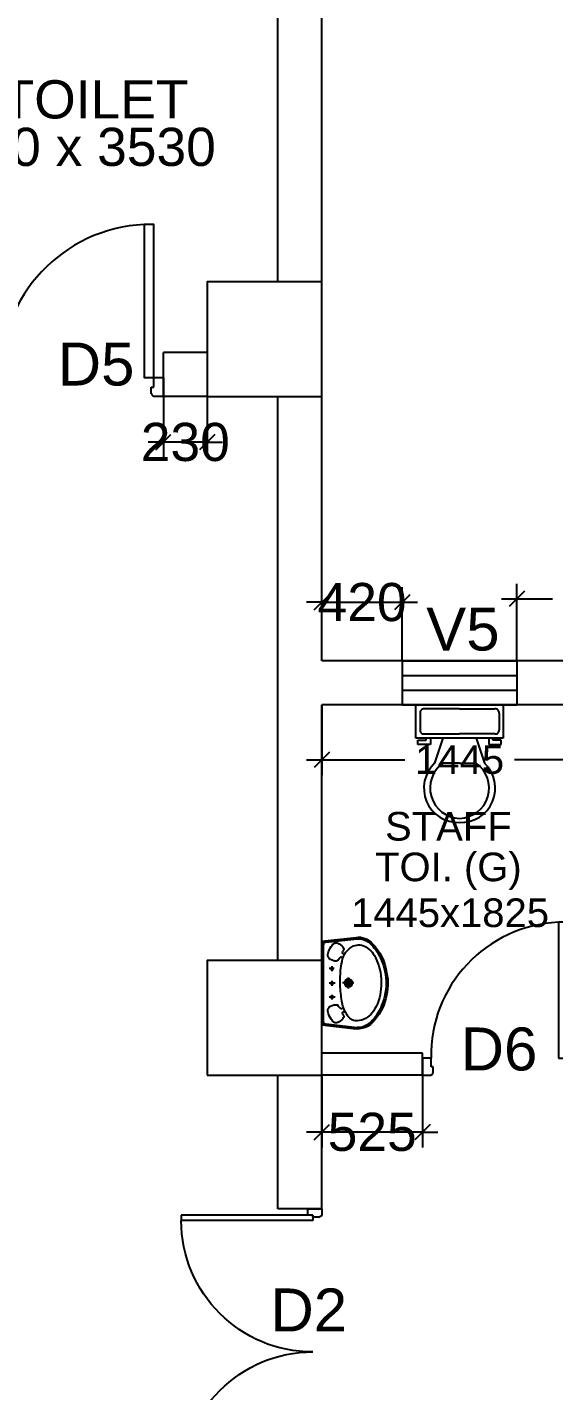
# Model space of a CAD drawing. Extents: x 7620542 to 7843793, y -6476226 to -6093835.
# Drawn here: x 7646996 to 7649753, y -6428612 to -6421470 of the extents above; entities that cross this region are included whole.
import ezdxf
from ezdxf.enums import TextEntityAlignment as Align

# ---------------------------------------------------------------- set-up
doc = ezdxf.new("R2010")
doc.units = 0
doc.header["$LTSCALE"] = 600
doc.header["$MEASUREMENT"] = 0
doc.header["$PDMODE"] = 35
doc.linetypes.add('DASHED', pattern=[0.75, 0.5, -0.25])
doc.layers.get('0').update_dxf_attribs({"linetype": 'CONTINUOUS'})
doc.layers.get('Defpoints').update_dxf_attribs({"linetype": 'CONTINUOUS'})
for name, color, linetype in [('DOOR', 32, 'CONTINUOUS'), ('joinery', 7, 'CONTINUOUS'), ('LA-column', 3, 'CONTINUOUS'), ('Room Dim', 1, 'CONTINUOUS'), ('TEXT', 6, 'CONTINUOUS'), ('Toi-Euip', 8, 'CONTINUOUS'), ('toi-fix', 46, 'CONTINUOUS'), ('Walls', 7, 'CONTINUOUS'), ('WIN', 151, 'CONTINUOUS'), ('Working Dim', 5, 'CONTINUOUS')]:
    doc.layers.add(name, color=color, linetype=linetype)
doc.styles.add('ari', font='arial.ttf')
doc.styles.add('ARIAL', font='arial.ttf')
doc.dimstyles.new('int. dim', dxfattribs={"dimtxt": 450, "dimasz": 80, "dimexe": 80, "dimexo": 0, "dimgap": 70, "dimtad": 0, "dimdec": 0, "dimzin": 12, "dimdsep": 46, "dimtxsty": 'ari', "dimblk": 'OBLIQUE', "dimcen": 2, "dimdle": 80, "dimclrd": 256, "dimclre": 256, "dimclrt": 6, "dimadec": 0, "dimazin": 0, "dimtfac": 1, "dimtdec": 0, "dimtix": 1, "dimtmove": 2, "dimatfit": 3, "dimfxl": 1, "dimtolj": 1, "dimtzin": 0, "dimlwd": -1, "dimlwe": -1, "dimarcsym": 0})

# ---------------------------------------------------------------- blocks, each defined once
blk = doc.blocks.new('Z$W@#1275')
at = {"layer": 'DOOR'}
for p, q in [((73.1, 1500), (0, 1500)), ((0, 1500), (0, 1467.1)), ((73.1, 1467.1), (73.1, 1500)), ((0, 1467.1), (1.8, 1467.1)), ((11, 1456.1), (11, 1458)), ((11, 1456.1), (47.5, 1456.1)), ((47.5, 1467.1), (736.4, 1467.1)), ((47.5, 1467.1), (47.5, 1438.9)), ((47.5, 1456.1), (47.5, 1467.1)), ((47.5, 1467.1), (73.1, 1467.1)), ((47.5, 1438.9), (736.4, 1438.9)), ((736.4, 1467.1), (736.4, 1438.9)), ((0, 32.9), (1.8, 32.9)), ((0, 0), (0, 32.9)), ((73.1, 0), (0, 0)), ((11, 43.8), (11, 42)), ((11, 43.8), (47.5, 43.8)), ((47.5, 61.1), (736.4, 61.1)), ((47.5, 32.9), (47.5, 61.1)), ((47.5, 43.8), (47.5, 32.9)), ((47.5, 32.9), (736.4, 32.9)), ((47.5, 32.9), (73.1, 32.9)), ((73.1, 32.9), (73.1, 0)), ((736.4, 32.9), (736.4, 61.1))]:
    blk.add_line(p, q, dxfattribs=at)
for centre, start, end in [((11, 1467.1), 180, 270), ((11, 32.9), 90, 180)]:
    blk.add_arc(centre, 9.13, start, end, dxfattribs=at)
at = {"layer": 'DOOR', "color": 145}
for centre, start, end in [((47.5, 1438.9), 270, 0), ((47.5, 61.1), 0, 90)]:
    blk.add_arc(centre, 688.9, start, end, dxfattribs=at)
blk = doc.blocks.new('Z$W@#1841')
at = {"layer": 'DOOR'}
for p, q in [((-267.6, -167.4), (-317.3, -167.4)), ((-317.3, -167.4), (-317.3, -267.4)), ((-267.6, -217.9), (-267.6, -167.4)), ((533, -217.9), (533, -167.4)), ((533, -167.4), (582.7, -167.4)), ((582.7, -167.4), (582.7, -267.4)), ((-317.3, -267.4), (-267.6, -267.4)), ((-254.1, -217.9), (-267.6, -217.9)), ((-267.6, -267.4), (-267.6, -265.2)), ((-254.1, -253.9), (-256.3, -253.9)), ((-254.1, -253.9), (-254.1, -217.9)), ((519.5, -253.9), (519.5, -217.9)), ((519.5, -217.9), (533, -217.9)), ((519.5, -253.9), (521.7, -253.9)), ((533, -267.4), (533, -265.2)), ((582.7, -267.4), (533, -267.4))]:
    blk.add_line(p, q, dxfattribs=at)
blk.add_lwpolyline([(482.5, 633.2), (482.5, -167.4), (533, -167.4), (533, 633.2)], close=True, dxfattribs=at)
at = {"layer": 'DOOR', "color": 145}
blk.add_arc((518.4, -152.1), 786.1, 92.61772, 181.11293, dxfattribs=at)
at = {"layer": 'DOOR'}
for centre, start, end in [((-267.6, -253.9), 270, 0), ((533, -253.9), 180, 270)]:
    blk.add_arc(centre, 11.2, start, end, dxfattribs=at)
blk = doc.blocks.new('A$C782D609A')
at = {"layer": 'WIN', "linetype": 'Continuous'}
for p, q in [((-300, 230), (300, 230)), ((-300, 230), (-300, 0)), ((300, 230), (300, 0)), ((-300, 0), (300, 0))]:
    blk.add_line(p, q, dxfattribs=at)
at = {"layer": 'WIN', "linetype": 'DASHED', "ltscale": 300}
for p, q in [((-300, 153.3), (300, 153.3)), ((-300, 76.7), (300, 76.7))]:
    blk.add_line(p, q, dxfattribs=at)
blk = doc.blocks.new('1000')
at = {"layer": 'DOOR'}
for p, q in [((0, -100), (0, 0)), ((0, 0), (49.7, 0)), ((49.7, 0), (49.7, -2.2)), ((63.2, -49.5), (49.7, -49.5)), ((49.7, -49.5), (49.7, -100)), ((63.2, -13.5), (61, -13.5)), ((63.2, -13.5), (63.2, -49.5)), ((836.8, -13.5), (836.8, -49.5)), ((836.8, -13.5), (839, -13.5)), ((836.8, -49.5), (850.3, -49.5)), ((850.3, 0), (850.3, -2.2)), ((900, 0), (850.3, 0)), ((850.3, -49.5), (850.3, -100)), ((900, -100), (900, 0)), ((49.7, -100), (0, -100)), ((49.7, -100), (49.7, -900.6)), ((100.2, -100), (49.7, -100)), ((100.2, -900.6), (100.2, -100)), ((850.3, -100), (900, -100)), ((49.7, -900.6), (100.2, -900.6))]:
    blk.add_line(p, q, dxfattribs=at)
for centre, major_axis, start_param, end_param in [((49.7, -13.5), (-7.95, 7.95), 3.926991, 5.497787), ((850.3, -13.5), (7.95, 7.95), 0.785398, 2.356194)]:
    blk.add_ellipse(centre, major_axis=major_axis, ratio=1, start_param=start_param, end_param=end_param, dxfattribs=at)
at = {"layer": 'DOOR', "color": 145}
blk.add_ellipse((64.3, -115.3), major_axis=(-519.7, 589.8), ratio=1, start_param=2.464943, end_param=4.009476, dxfattribs=at)
blk = doc.blocks.new('_Oblique')
at = {"color": 0, "linetype": 'ByBlock', "lineweight": -2}
blk.add_line((-0.5, -0.5), (0.5, 0.5), dxfattribs=at)
blk = doc.blocks.new('*D742')
at = {"layer": 'Defpoints', "color": 0, "transparency": 16777216}
for p in [(7648539.1, -6425018.9, 5.1), (7649981.5, -6425018.9, 5.1), (7648539.1, -6425307)]:
    blk.add_point(p, dxfattribs=at)
at = {"layer": 'Working Dim', "transparency": 16777216}
for p, q in [((7648539.1, -6425018.9), (7648539.1, -6425387)), ((7649981.5, -6425018.9), (7649981.5, -6425387)), ((7648459.1, -6425307), (7648972.8, -6425307)), ((7650061.5, -6425307), (7649547.8, -6425307))]:
    blk.add_line(p, q, dxfattribs=at)
at = {"layer": 'Working Dim', "transparency": 16777216, "xscale": 80, "yscale": 80, "zscale": 80, "rotation": 180}
blk.add_blockref('_Oblique', (7648539.1, -6425307), dxfattribs=at)
at = {"layer": 'Working Dim', "transparency": 16777216, "xscale": 80, "yscale": 80, "zscale": 80}
blk.add_blockref('_Oblique', (7649981.5, -6425307), dxfattribs=at)
at = {"layer": 'Working Dim', "color": 6, "transparency": 16777216, "insert": (7649260.3, -6425307), "char_height": 150, "attachment_point": 5, "style": 'ari'}
blk.add_mtext('\\A1;1445', dxfattribs=at)
blk = doc.blocks.new('*D231')
at = {"layer": 'Defpoints', "color": 0, "transparency": 16777216}
for p in [(7648539.1, -6426958.7, 5.1), (7649066.5, -6426958.7, 5.1), (7648539.1, -6427257.1)]:
    blk.add_point(p, dxfattribs=at)
at = {"layer": 'Working Dim', "transparency": 16777216}
for p, q in [((7648539.1, -6426958.7), (7648539.1, -6427337.1)), ((7649066.5, -6426958.7), (7649066.5, -6427337.1)), ((7648539.1, -6427257.1), (7648459.1, -6427257.1)), ((7649066.5, -6427257.1), (7648539.1, -6427257.1)), ((7649066.5, -6427257.1), (7649146.5, -6427257.1))]:
    blk.add_line(p, q, dxfattribs=at)
at = {"layer": 'Working Dim', "transparency": 16777216, "xscale": 80, "yscale": 80, "zscale": 80}
blk.add_blockref('_Oblique', (7648539.1, -6427257.1), dxfattribs=at)
at = {"layer": 'Working Dim', "transparency": 16777216, "xscale": 80, "yscale": 80, "zscale": 80, "rotation": 180}
blk.add_blockref('_Oblique', (7649066.5, -6427257.1), dxfattribs=at)
at = {"layer": 'Working Dim', "color": 6, "transparency": 16777216, "insert": (7648802.8, -6427257.1), "char_height": 200, "attachment_point": 5, "style": 'ari'}
blk.add_mtext('\\A1;525', dxfattribs=at)
blk = doc.blocks.new('*D1031')
at = {"layer": 'Defpoints', "color": 0, "transparency": 16777216}
for p in [(7647709, -6423403.8), (7647939, -6423403.8), (7647709, -6423643.4)]:
    blk.add_point(p, dxfattribs=at)
at = {"layer": 'Working Dim', "transparency": 16777216}
for p, q in [((7647709, -6423403.8), (7647709, -6423723.4)), ((7647939, -6423403.8), (7647939, -6423723.4)), ((7647709, -6423643.4), (7647629, -6423643.4)), ((7647939, -6423643.4), (7647709, -6423643.4)), ((7647939, -6423643.4), (7648019, -6423643.4))]:
    blk.add_line(p, q, dxfattribs=at)
at = {"layer": 'Working Dim', "transparency": 16777216, "xscale": 80, "yscale": 80, "zscale": 80}
blk.add_blockref('_Oblique', (7647709, -6423643.4), dxfattribs=at)
at = {"layer": 'Working Dim', "transparency": 16777216, "xscale": 80, "yscale": 80, "zscale": 80, "rotation": 180}
blk.add_blockref('_Oblique', (7647939, -6423643.4), dxfattribs=at)
at = {"layer": 'Working Dim', "color": 6, "transparency": 16777216, "insert": (7647824, -6423643.4), "char_height": 200, "attachment_point": 5, "style": 'ari'}
blk.add_mtext('\\A1;230', dxfattribs=at)
blk = doc.blocks.new('*D1033')
at = {"layer": 'Defpoints', "color": 0, "transparency": 16777216}
for p in [(7648960.3, -6424482.1), (7648539.1, -6424788.7), (7648960.3, -6424788.9)]:
    blk.add_point(p, dxfattribs=at)
at = {"layer": 'Working Dim', "transparency": 16777216}
for p, q in [((7648539.1, -6424788.7), (7648539.1, -6424402.1)), ((7648960.3, -6424788.9), (7648960.3, -6424402.1)), ((7648539.1, -6424482.1), (7648459.1, -6424482.1)), ((7648539.1, -6424482.1), (7648960.3, -6424482.1)), ((7648960.3, -6424482.1), (7649040.3, -6424482.1))]:
    blk.add_line(p, q, dxfattribs=at)
at = {"layer": 'Working Dim', "transparency": 16777216, "xscale": 80, "yscale": 80, "zscale": 80}
blk.add_blockref('_Oblique', (7648539.1, -6424482.1), dxfattribs=at)
at = {"layer": 'Working Dim', "transparency": 16777216, "xscale": 80, "yscale": 80, "zscale": 80, "rotation": 180}
blk.add_blockref('_Oblique', (7648960.3, -6424482.1), dxfattribs=at)
at = {"layer": 'Working Dim', "color": 6, "transparency": 16777216, "insert": (7648749.7, -6424482.1), "char_height": 200, "attachment_point": 5, "style": 'ari'}
blk.add_mtext('\\A1;420', dxfattribs=at)
blk = doc.blocks.new('*D1035')
at = {"layer": 'Defpoints', "color": 0, "transparency": 16777216}
for p in [(7650517.8, -6424464.5), (7649560.3, -6424788.9), (7650517.8, -6424788.9)]:
    blk.add_point(p, dxfattribs=at)
at = {"layer": 'Working Dim', "transparency": 16777216}
for p, q in [((7649560.3, -6424788.9), (7649560.3, -6424384.5)), ((7650517.8, -6424788.9), (7650517.8, -6424384.5)), ((7649480.3, -6424464.5), (7649747.4, -6424464.5)), ((7650597.8, -6424464.5), (7650330.8, -6424464.5))]:
    blk.add_line(p, q, dxfattribs=at)
at = {"layer": 'Working Dim', "transparency": 16777216, "xscale": 80, "yscale": 80, "zscale": 80, "rotation": 180}
blk.add_blockref('_Oblique', (7649560.3, -6424464.5), dxfattribs=at)
at = {"layer": 'Working Dim', "transparency": 16777216, "xscale": 80, "yscale": 80, "zscale": 80}
blk.add_blockref('_Oblique', (7650517.8, -6424464.5), dxfattribs=at)
at = {"layer": 'Working Dim', "color": 6, "transparency": 16777216, "insert": (7650039.1, -6424464.5), "char_height": 200, "attachment_point": 5, "style": 'ari'}
blk.add_mtext('\\A1;955', dxfattribs=at)
blk = doc.blocks.new('A$C70ED7303')
at = {"layer": 'toi-fix', "color": 8}
for p, q in [((0, 0), (229, 0)), ((229, 0), (229, -174.4)), ((-229, 0), (0, 0)), ((-229, -174.4), (-229, 0)), ((-207.2, -43.6), (-207.2, -130.8)), ((0, -21.8), (-185.4, -21.8)), ((0, -21.8), (185.4, -21.8)), ((207.2, -43.6), (207.2, -130.8)), ((229, -174.4), (-229, -174.4)), ((-218.1, -207.2), (-218.1, -185.4)), ((-218.1, -185.4), (-174.4, -185.4)), ((-152.6, -207.2), (-218.1, -207.2)), ((-185.4, -152.6), (0, -152.6)), ((-174.4, -185.4), (-174.4, -174.4)), ((-152.6, -174.4), (-152.6, -207.2)), ((-87.2, -174.4), (-130.8, -305.3)), ((185.4, -152.6), (0, -152.6)), ((87.2, -174.4), (130.8, -305.3)), ((152.6, -174.4), (152.6, -207.2)), ((152.6, -207.2), (218.1, -207.2)), ((174.4, -185.4), (174.4, -174.4)), ((218.1, -185.4), (174.4, -185.4)), ((218.1, -207.2), (218.1, -185.4)), ((0, -305.3), (-87.2, -305.3)), ((0, -305.3), (87.2, -305.3))]:
    blk.add_line(p, q, dxfattribs=at)
for centre, major_axis, start_param, end_param in [((-188.1, -40.9), (13.6, -13.6), 2.214297, 4.068888), ((188.1, -40.9), (13.6, -13.6), 0.643501, 2.498091), ((-188.1, -133.6), (-13.6, -13.6), 5.35589, 7.21048), ((188.1, -133.6), (-13.6, -13.6), 0.643501, 2.498091), ((-6.6, -436.2), (-127.6, -127.6), 4.686239, 7.105146), ((4.7, -435.5), (-112.7, -112.7), 4.541602, 7.039318), ((6.6, -436.2), (55.8, -171.6), -0.351019, 2.067888), ((-4.7, -435.5), (-112.7, -112.7), 0.814663, 3.31238)]:
    blk.add_ellipse(centre, major_axis=major_axis, ratio=1, start_param=start_param, end_param=end_param, dxfattribs=at)
blk = doc.blocks.new('A$C4D064DB7')
at = {"layer": 'Toi-Euip', "color": 8}
for p, q in [((-219.3, -1), (-239.3, 178)), ((-212.3, 5.4), (-232.3, 184.5)), ((0.9, 167), (0.9, 107.5)), ((212.2, 4.9), (232.3, 184.5)), ((219.2, -1), (239.3, 178)), ((-28.5, 137.9), (30, 137.9)), ((-204.6, 8.3), (200.4, 8.3)), ((-61.3, 51.7), (-86.8, 51.7)), ((-73.1, 68.7), (-73.1, 37.2)), ((11.1, 51.7), (-14.3, 51.7)), ((-0.6, 68.7), (-0.6, 37.2)), ((87.9, 51.7), (62.5, 51.7)), ((76.2, 63.6), (76.2, 37.2)), ((-219.3, -1), (219.2, -1))]:
    blk.add_line(p, q, dxfattribs=at)
for centre, radius in [((0.9, 137.9), 20.9), ((0.9, 137.9), 15), ((0.9, 137.9), 10.5), ((-73.1, 51.7), 6.23), ((-0.6, 51.7), 6.23), ((76.2, 51.7), 6.23)]:
    blk.add_circle(centre, radius, dxfattribs=at)
for centre, radius, start, end in [((-15, 63.3), 278.1, 103.68007, 133.11994), ((-52.1, 129.5), 194.1, 106.98939, 130.68541), ((-12.7, 69.4), 239.9, 90.51874, 121.0564), ((0.4, 42.8), 293.4, 66.19508, 111.84971), ((-3.7, 79.1), 265.8, 77.13905, 106.85156), ((4.5, 21.6), 288.4, 65.41071, 93.84539), ((11, 56.9), 284.8, 46.38455, 81.02297), ((17.4, 64.4), 266.9, 46.21733, 67.66735), ((-135.9, 190.3), 102.7, 132.34, 168.55208), ((-156.9, 191.3), 75.7, 146.79114, 185.14021), ((-115.7, 175.3), 119.3, 121.84149, 151.21457), ((-79.5, 166.9), 122.1, 117.7975, 160.69461), ((74.5, 158), 135.4, 31.86033, 68.31323), ((131.4, 192.6), 68.8, 336.77794, 32.40806), ((140.9, 188.9), 91.5, 357.2238, 48.08952), ((143.8, 190.8), 96.4, 352.39424, 48.61688), ((-159.3, 187.8), 80.7, 163.23918, 186.99591), ((-105.8, 184.4), 91.8, 165.58544, 192.65463), ((-124.3, 195.5), 77.6, 203.69295, 246.38132), ((98.1, 210.4), 106.4, 278.02022, 335.02213), ((-188.7, 72.6), 20.1, 152.49081, 243.19095), ((-154.2, 64.6), 55.1, 124.96691, 161.64959), ((-174.7, 96.4), 17.3, 50.46419, 129.5358), ((-157.9, 115.7), 8.33, 226.04031, 306.10739), ((-73.6, 263.8), 161.7, 239.59023, 265.97193), ((-156.5, 116.7), 8.45, 294.51045, 30.32874), ((-126.4, 102.5), 8.28, 83.15264, 217.30389), ((-110.1, 109.7), 26, 208.27151, 253.61398), ((-144.2, 69.4), 30.9, 343.96544, 29.92088), ((33.5, 869.5), 776.1, 261.22276, 267.52001), ((-3.1, 803.8), 709.6, 270.24313, 275.54823), ((44.3, 384), 287.3, 274.2321, 283.82674), ((146.2, 69.4), 30.9, 150.07912, 196.03456), ((112.1, 109.7), 26, 286.38602, 331.72849), ((129.6, 102.2), 7.16, 318.29837, 78.68026), ((157.9, 115.9), 7.49, 165.15228, 247.93068), ((159.9, 115.7), 8.33, 233.89261, 313.95969), ((176.7, 96.4), 17.3, 50.4642, 129.53581), ((156.2, 64.6), 55.1, 18.35041, 55.03309), ((190.7, 72.6), 20.1, 296.80905, 27.50919), ((-200, -15.1), 23.9, 101.14513, 143.7785), ((-120.2, 149.2), 122.2, 230.59825, 250.41359), ((-145.6, 63.1), 33, 241.91921, 291.35614), ((-161, 71.5), 47.7, 305.0585, 347.19296), ((163, 71.5), 47.7, 192.80704, 234.9415), ((147.6, 63.1), 33, 248.64386, 298.08079), ((122.2, 149.2), 122.2, 289.58641, 309.40175), ((199.8, -16.6), 24.9, 38.74871, 88.57964)]:
    blk.add_arc(centre, radius, start, end, dxfattribs=at)

msp = doc.modelspace()

# ---------------------------------------------------------------- linework, layer by layer
at = {"layer": 'LA-column', "color": 2, "elevation": -14.83, "flags": 128}
for points in [[(7647939.003, -6423403.752), (7648539.003, -6423403.752), (7648539.003, -6422803.752), (7647939.003, -6422803.752)], [(7647939.003, -6426958.752), (7648539.003, -6426958.752), (7648539.003, -6426358.752), (7647939.003, -6426358.752)]]:
    msp.add_lwpolyline(points, close=True, dxfattribs=at)
at = {"layer": 'Walls', "linetype": 'Continuous'}
for p, q in [((7648309.139, -6422803.752, -14.83), (7648309.139, -6419643.761, -14.83)), ((7648539.139, -6422803.752, -14.83), (7648539.139, -6419643.778, -14.83)), ((7647939.003, -6423173.761, -14.83), (7647709.003, -6423173.761, -14.83)), ((7647709.003, -6423403.761, -14.83), (7647709.003, -6423173.761, -14.83)), ((7647939.003, -6423403.761, -14.83), (7647709.003, -6423403.761, -14.83)), ((7648309.139, -6426358.734, -14.83), (7648309.139, -6423403.761, -14.83)), ((7648539.139, -6424788.707, -14.83), (7648539.139, -6423403.752, -14.83)), ((7651539.054, -6424788.707, -14.83), (7648539.051, -6424788.707, -14.83)), ((7649981.55, -6425018.86, -14.83), (7648539.051, -6425018.86, -14.83)), ((7648539.139, -6426358.734, -14.83), (7648539.139, -6425018.86, -14.83)), ((7649066.545, -6426843.734, -14.83), (7648539.051, -6426843.734, -14.83)), ((7649066.545, -6426958.734, -14.83), (7649066.545, -6426843.734, -14.83)), ((7648309.14, -6427658.842, -14.83), (7648309.141, -6426958.936, -14.83)), ((7649066.545, -6426958.734, -14.83), (7648539.051, -6426958.734, -14.83)), ((7648539.14, -6427658.842, -14.83), (7648539.141, -6426958.734, -14.83)), ((7648539.14, -6427658.842, -14.83), (7648309.139, -6427658.842, -14.83))]:
    msp.add_line(p, q, dxfattribs=at)
at = {"layer": 'Walls'}
msp.add_line((7648539.139, -6424788.761, -14.83), (7648539.139, -6419643.778, -14.83), dxfattribs=at)

# ---------------------------------------------------------------- block references
at = {"layer": 'DOOR', "linetype": 'Continuous'}
msp.add_blockref('Z$W@#1841', (7647126.288, -6423136.353, -14.83), dxfattribs=at)
at = {"layer": 'DOOR', "linetype": 'Continuous', "xscale": 0.8888888880610687, "yscale": 0.8888888880610687, "zscale": 0.8888888880610687, "rotation": 180.0000127865944}
msp.add_blockref('1000', (7649866.545, -6426958.693, -14.83), dxfattribs=at)
at = {"layer": 'DOOR', "xscale": -1.000014692544937, "yscale": 1.000014692544937, "zscale": 1.000014690867895}
msp.add_blockref('Z$W@#1275', (7648539.139, -6429158.842, -14.83), dxfattribs=at)
at = {"layer": 'toi-fix', "linetype": 'Continuous'}
msp.add_blockref('A$C70ED7303', (7649260.3, -6425018.86, -14.83), dxfattribs=at)
at = {"layer": 'toi-fix', "xscale": -1, "rotation": 270}
msp.add_blockref('A$C4D064DB7', (7648540.017, -6426476.428, -14.83), dxfattribs=at)
at = {"layer": 'WIN', "linetype": 'Continuous'}
msp.add_blockref('A$C782D609A', (7649260.345, -6425018.86, -14.83), dxfattribs=at)

# ---------------------------------------------------------------- texts
at = {"layer": 'joinery', "style": 'ari'}
for s, p in [('D5', (7647156.053, -6423346.392, -13.052)), ('D2', (7648269.806, -6428301.135, -13.225))]:
    msp.add_text(s, height=225, dxfattribs=at).set_placement(p)
for s, p in [('V5', (7649277.557, -6424734.632, -14.83)), ('D6', (7649466.708, -6426934.137, -14.83))]:
    msp.add_text(s, height=225, dxfattribs=at).set_placement(p, align=Align.CENTER)
at = {"layer": 'Room Dim', "style": 'ARIAL'}
for s, height, p in [('4730 x 3530', 200, (7647214.908, -6422196.331, -14.83)), ('1445x1825', 150, (7649210.179, -6426183.001, -14.83))]:
    msp.add_text(s, height=height, dxfattribs=at).set_placement(p, align=Align.CENTER)
at = {"layer": 'TEXT', "color": 7, "style": 'ARIAL'}
for s, height, p in [('L.TOILET', 200, (7647234.743, -6421947.559, -14.83)), ('STAFF', 150, (7649201.606, -6425730.102, -14.83)), ('TOI. (G)', 150, (7649201.606, -6425942.986, -14.83))]:
    msp.add_text(s, height=height, dxfattribs=at).set_placement(p, align=Align.CENTER)

# ---------------------------------------------------------------- dimensions: what is measured, and where the dimension line sits
at = {"layer": 'Working Dim'}
dim = msp.add_linear_dim(base=(7647709.003, -6423643.353, -14.83), p1=(7647939.003, -6423403.761, -14.83), p2=(7647709.003, -6423403.761, -14.83), dimstyle='int. dim', override={"dimtxt": 200, "dimarcsym": 1}, dxfattribs=at)
dim.commit()
dim.dimension.update_dxf_attribs({"geometry": '*D1031', "text_midpoint": (7647824.003, -6423643.353, -14.83)})
for base, p1, p2, text, override, picture, middle in [((7648960.345, -6424482.113, -14.83), (7648539.051, -6424788.707, -14.83), (7648960.345, -6424788.86, -14.83), '420', {"dimtxt": 200, "dimarcsym": 1}, '*D1033', (7648749.698, -6424482.113, -14.83)), ((7650517.799, -6424464.479, -14.83), (7649560.345, -6424788.86, -14.83), (7650517.799, -6424788.86, -14.83), '955', {"dimtxt": 200, "dimarcsym": 1}, '*D1035', (7650039.072, -6424464.479, -14.83)), ((7648539.051, -6425306.981, -14.83), (7649981.55, -6425018.86, -9.699), (7648539.051, -6425018.86, -9.699), '1445', {"dimtxt": 150}, '*D742', (7649260.3, -6425306.981, -14.83)), ((7648539.051, -6427257.124, -14.83), (7649066.545, -6426958.734, -9.699), (7648539.051, -6426958.734, -9.699), '525', {"dimtxt": 200}, '*D231', (7648802.798, -6427257.124, -14.83))]:
    dim = msp.add_linear_dim(base=base, p1=p1, p2=p2, text=text, dimstyle='int. dim', override=override, dxfattribs=at)
    dim.commit()
    dim.dimension.update_dxf_attribs({"geometry": picture, "text_midpoint": middle})

doc.saveas('drawing.dxf')
